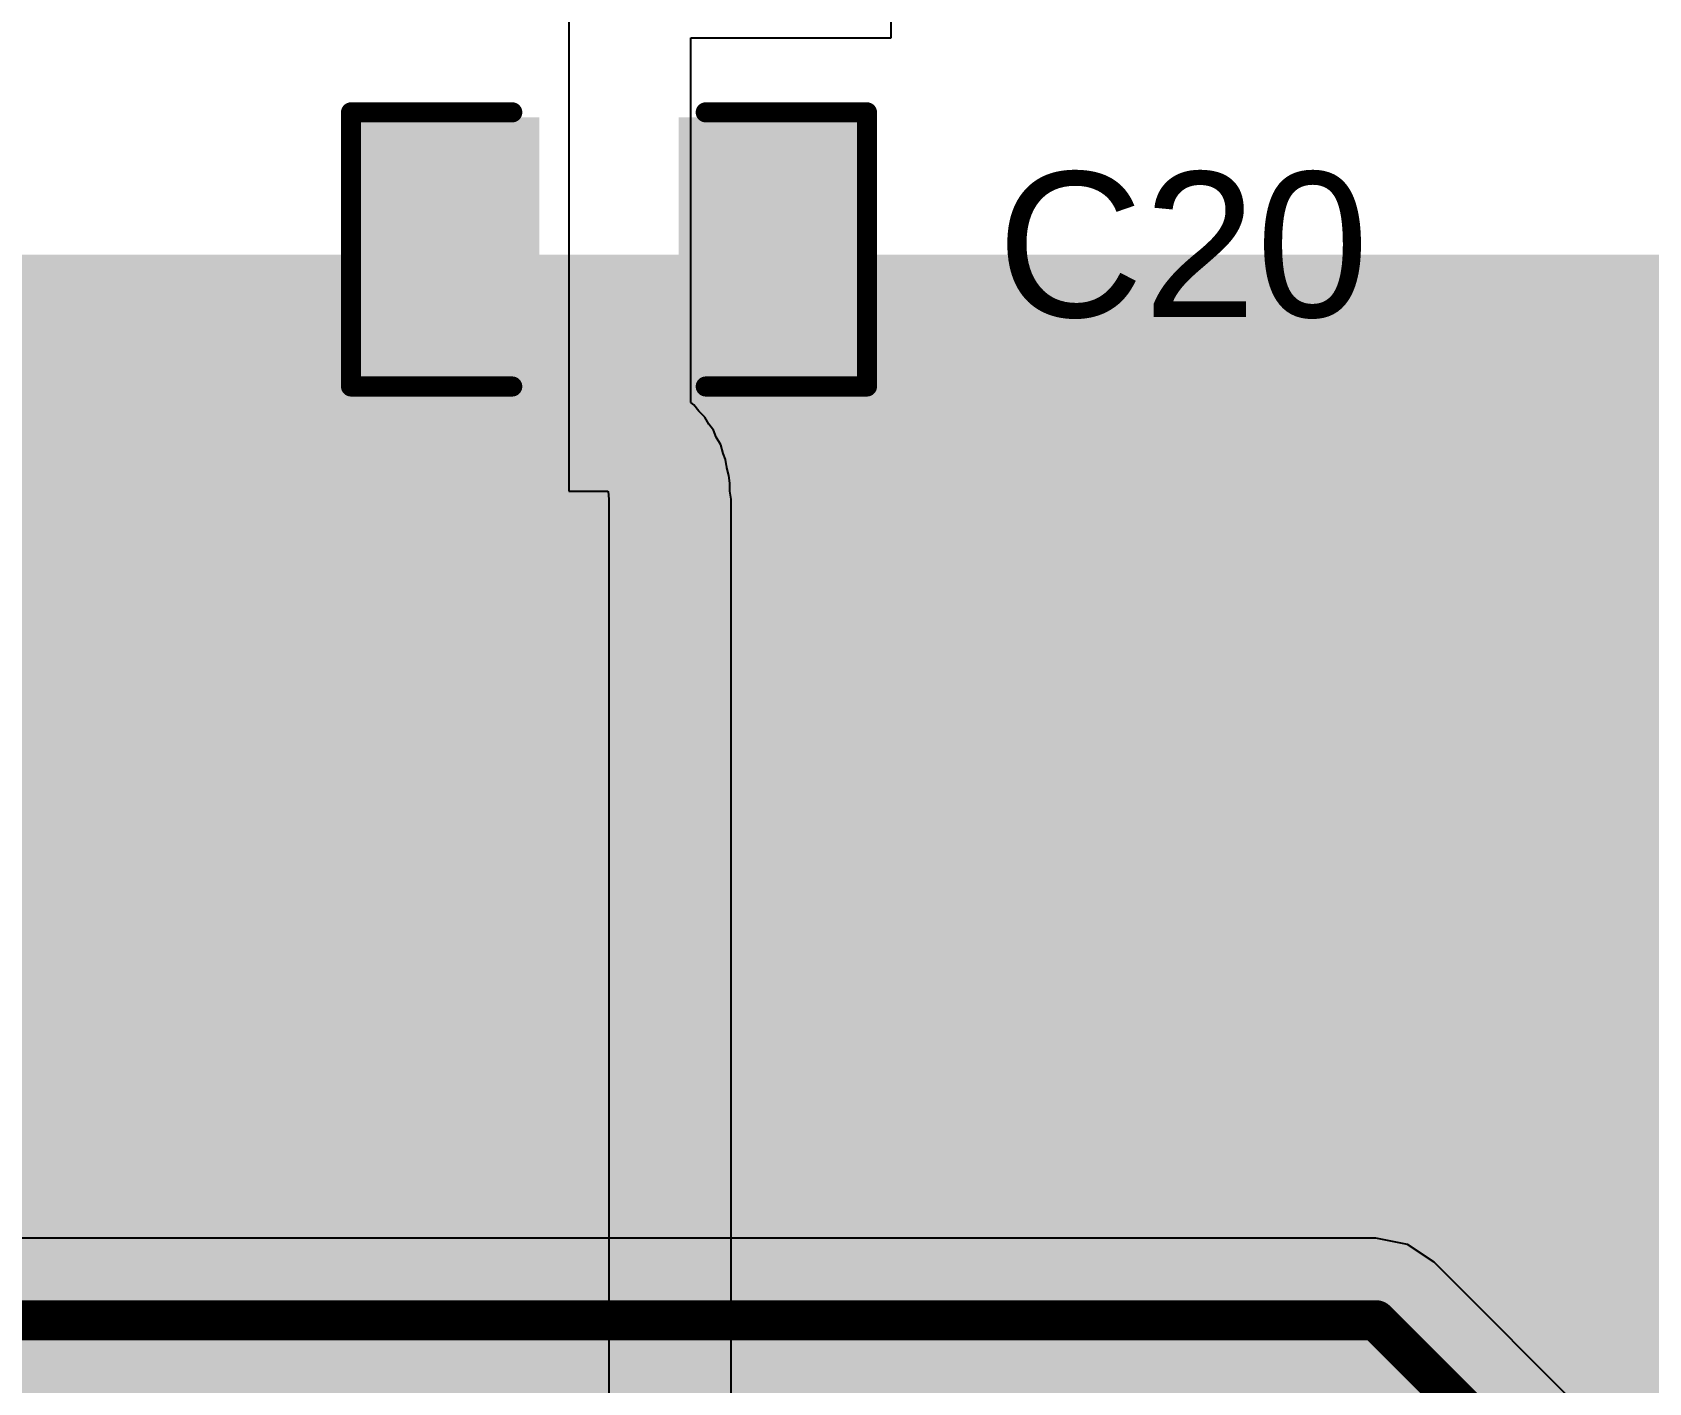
# Model space of a CAD drawing. Header units: inches. Extents: x 0 to 5379, y 0 to 5429.
# Drawn here: x 237.18 to 247.36, y 149.44 to 157.95 of the extents above; entities that cross this region are included whole.
import ezdxf

# ---------------------------------------------------------------- set-up
doc = ezdxf.new("R2010")
doc.units = ezdxf.units.IN
for name, color, linetype in [('Bottom Solder', 6, 'Continuous'), ('SIG 01', 90, 'Continuous'), ('Top Layer', 1, 'Continuous'), ('Top Overlay', 2, 'Continuous'), ('Top Paste', 8, 'Continuous'), ('Top Solder', 216, 'Continuous')]:
    doc.layers.add(name, color=color, linetype=linetype)
doc.styles.add('Arial', font='', dxfattribs={"height": 0.2})
doc.styles.add('Arial_Bold', font='', dxfattribs={"height": 0.2})
doc.styles.get('Arial').set_extended_font_data('Arial')
doc.styles.get('Arial_Bold').set_extended_font_data('Arial', bold=True)

# ---------------------------------------------------------------- blocks, each defined once
blk = doc.blocks.new('C___0805_1089')
at = {"layer": 'Top Layer'}
for points in [[(-1.524, 0.762), (-0.508, 0.762), (-0.508, -0.762), (-1.524, -0.762)], [(0.508, 0.762), (1.524, 0.762), (1.524, -0.762), (0.508, -0.762)]]:
    blk.add_hatch(color=1, dxfattribs=at).paths.add_polyline_path(points)
at = {"layer": 'Top Paste'}
for points in [[(-1.524, 0.762), (-0.508, 0.762), (-0.508, -0.762), (-1.524, -0.762)], [(0.508, 0.762), (1.524, 0.762), (1.524, -0.762), (0.508, -0.762)]]:
    blk.add_hatch(color=8, dxfattribs=at).paths.add_polyline_path(points)
at = {"layer": 'Top Solder'}
for points in [[(-1.594, 0.832), (-0.438, 0.832), (-0.438, -0.832), (-1.594, -0.832)], [(0.438, 0.832), (1.594, 0.832), (1.594, -0.832), (0.438, -0.832)]]:
    blk.add_hatch(color=216, dxfattribs=at).paths.add_polyline_path(points)
at = {"layer": 'Top Overlay'}
for points in [[(-1.626, 0.864, 0.127, 0.127, 0), (-1.626, -0.864, 0.127, 0.127, 0)], [(-0.61, 0.864, 0.127, 0.127, 0), (-1.626, 0.864, 0.127, 0.127, 0)], [(1.626, 0.864, 0.127, 0.127, 0), (0.61, 0.864, 0.127, 0.127, 0)], [(1.626, 0.864, 0.127, 0.127, 0), (1.626, -0.864, 0.127, 0.127, 0)], [(-0.61, -0.864, 0.127, 0.127, 0), (-1.626, -0.864, 0.127, 0.127, 0)], [(1.626, -0.864, 0.127, 0.127, 0), (0.61, -0.864, 0.127, 0.127, 0)]]:
    blk.add_lwpolyline(points, format="xyseb", dxfattribs=at)
for points in [[(-1.657, 0.864, 0.0635, 0.0635, 1), (-1.594, 0.864, 0.0635, 0.0635, 1)], [(-1.657, 0.864, 0.0635, 0.0635, 1), (-1.594, 0.864, 0.0635, 0.0635, 1)], [(-0.641, 0.864, 0.0635, 0.0635, 1), (-0.578, 0.864, 0.0635, 0.0635, 1)], [(0.578, 0.864, 0.0635, 0.0635, 1), (0.641, 0.864, 0.0635, 0.0635, 1)], [(1.594, 0.864, 0.0635, 0.0635, 1), (1.657, 0.864, 0.0635, 0.0635, 1)], [(1.594, 0.864, 0.0635, 0.0635, 1), (1.657, 0.864, 0.0635, 0.0635, 1)], [(-1.657, -0.864, 0.0635, 0.0635, 1), (-1.594, -0.864, 0.0635, 0.0635, 1)], [(-1.657, -0.864, 0.0635, 0.0635, 1), (-1.594, -0.864, 0.0635, 0.0635, 1)], [(-0.641, -0.864, 0.0635, 0.0635, 1), (-0.578, -0.864, 0.0635, 0.0635, 1)], [(0.578, -0.864, 0.0635, 0.0635, 1), (0.641, -0.864, 0.0635, 0.0635, 1)], [(1.594, -0.864, 0.0635, 0.0635, 1), (1.657, -0.864, 0.0635, 0.0635, 1)], [(1.594, -0.864, 0.0635, 0.0635, 1), (1.657, -0.864, 0.0635, 0.0635, 1)]]:
    blk.add_lwpolyline(points, format="xyseb", close=True, dxfattribs=at)

msp = doc.modelspace()

# ---------------------------------------------------------------- hatches: boundary and pattern name
at = {"layer": 'Bottom Solder'}
msp.add_hatch(color=6, dxfattribs=at).paths.add_polyline_path([(191.321, 149.166), (306.197, 149.166), (306.197, 156.552), (191.321, 156.552)])

# ---------------------------------------------------------------- linework, layer by layer
at = {"layer": 'SIG 01'}
for p, q in [((245.643, 150.353), (229.743, 150.353)), ((245.842, 150.313), (245.643, 150.353)), ((246.01, 150.201), (245.842, 150.313)), ((247.245, 148.965), (246.01, 150.201))]:
    msp.add_line(p, q, dxfattribs=at)
for points in [[(229.743, 149.835, 0.254, 0.254, 0), (245.643, 149.835, 0.254, 0.254, 0)], [(245.643, 149.835, 0.254, 0.254, 0), (247.164, 148.314, 0.254, 0.254, 0)]]:
    msp.add_lwpolyline(points, format="xyseb", dxfattribs=at)
msp.add_lwpolyline([(245.58, 149.835, 0.127, 0.127, 1), (245.707, 149.835, 0.127, 0.127, 1)], format="xyseb", close=True, dxfattribs=at)
msp.add_lwpolyline([(245.58, 149.835, 0.127, 0.127, 1), (245.707, 149.835, 0.127, 0.127, 1)], format="xyseb", close=True, dxfattribs=at)
at = {"layer": 'Top Layer'}
for p, q in [((240.557, 159.184), (240.557, 157.411)), ((242.589, 157.919), (242.589, 158.151)), ((241.326, 157.411), (241.326, 157.919)), ((241.326, 157.919), (242.589, 157.919)), ((240.557, 157.411), (240.557, 155.627)), ((241.326, 155.621), (241.326, 157.411)), ((240.557, 155.627), (240.557, 155.061)), ((241.346, 155.605), (241.326, 155.621)), ((241.377, 155.565), (241.346, 155.605)), ((241.413, 155.529), (241.377, 155.565)), ((241.415, 155.527), (241.413, 155.529)), ((241.44, 155.483), (241.415, 155.527)), ((241.415, 155.527), (241.415, 155.527)), ((241.415, 155.527), (241.415, 155.527)), ((241.469, 155.446), (241.44, 155.483)), ((241.487, 155.402), (241.469, 155.446)), ((241.515, 155.353), (241.487, 155.402)), ((241.53, 155.298), (241.515, 155.353)), ((241.515, 155.353), (241.515, 155.353)), ((241.515, 155.353), (241.515, 155.353)), ((241.545, 155.26), (241.53, 155.298)), ((241.551, 155.22), (241.545, 155.26)), ((241.553, 155.212), (241.551, 155.22)), ((241.554, 155.21), (241.553, 155.212)), ((241.554, 155.208), (241.554, 155.21)), ((241.567, 155.159), (241.554, 155.208)), ((241.573, 155.111), (241.567, 155.159)), ((241.567, 155.159), (241.567, 155.159)), ((241.567, 155.159), (241.567, 155.159)), ((241.573, 155.061), (241.573, 155.111)), ((240.557, 155.061), (240.803, 155.061)), ((240.803, 155.061), (240.805, 155.059)), ((240.805, 155.059), (240.811, 155.011)), ((240.811, 155.011), (240.811, 147.878)), ((241.58, 155.011), (241.573, 155.061)), ((241.58, 147.878), (241.58, 155.011))]:
    msp.add_line(p, q, dxfattribs=at)

# ---------------------------------------------------------------- block references
at = {"rotation": 180}
msp.add_blockref('C___0805_1089', (240.811, 156.585), dxfattribs=at)

# ---------------------------------------------------------------- texts
at = {"layer": 'Top Overlay', "style": 'Arial'}
msp.add_text('C20', height=0.9144, dxfattribs=at).set_placement((243.256, 156.159))
at = {"layer": 'Top Overlay', "style": 'Arial_Bold'}
for s, p in [('DAC2', (241.392, 147.742)), ('DAC1', (244.186, 147.488)), ('GND', (239.106, 147.488))]:
    msp.add_text(s, height=1.8, rotation=90, dxfattribs=at).set_placement(p)

doc.saveas('drawing.dxf')
